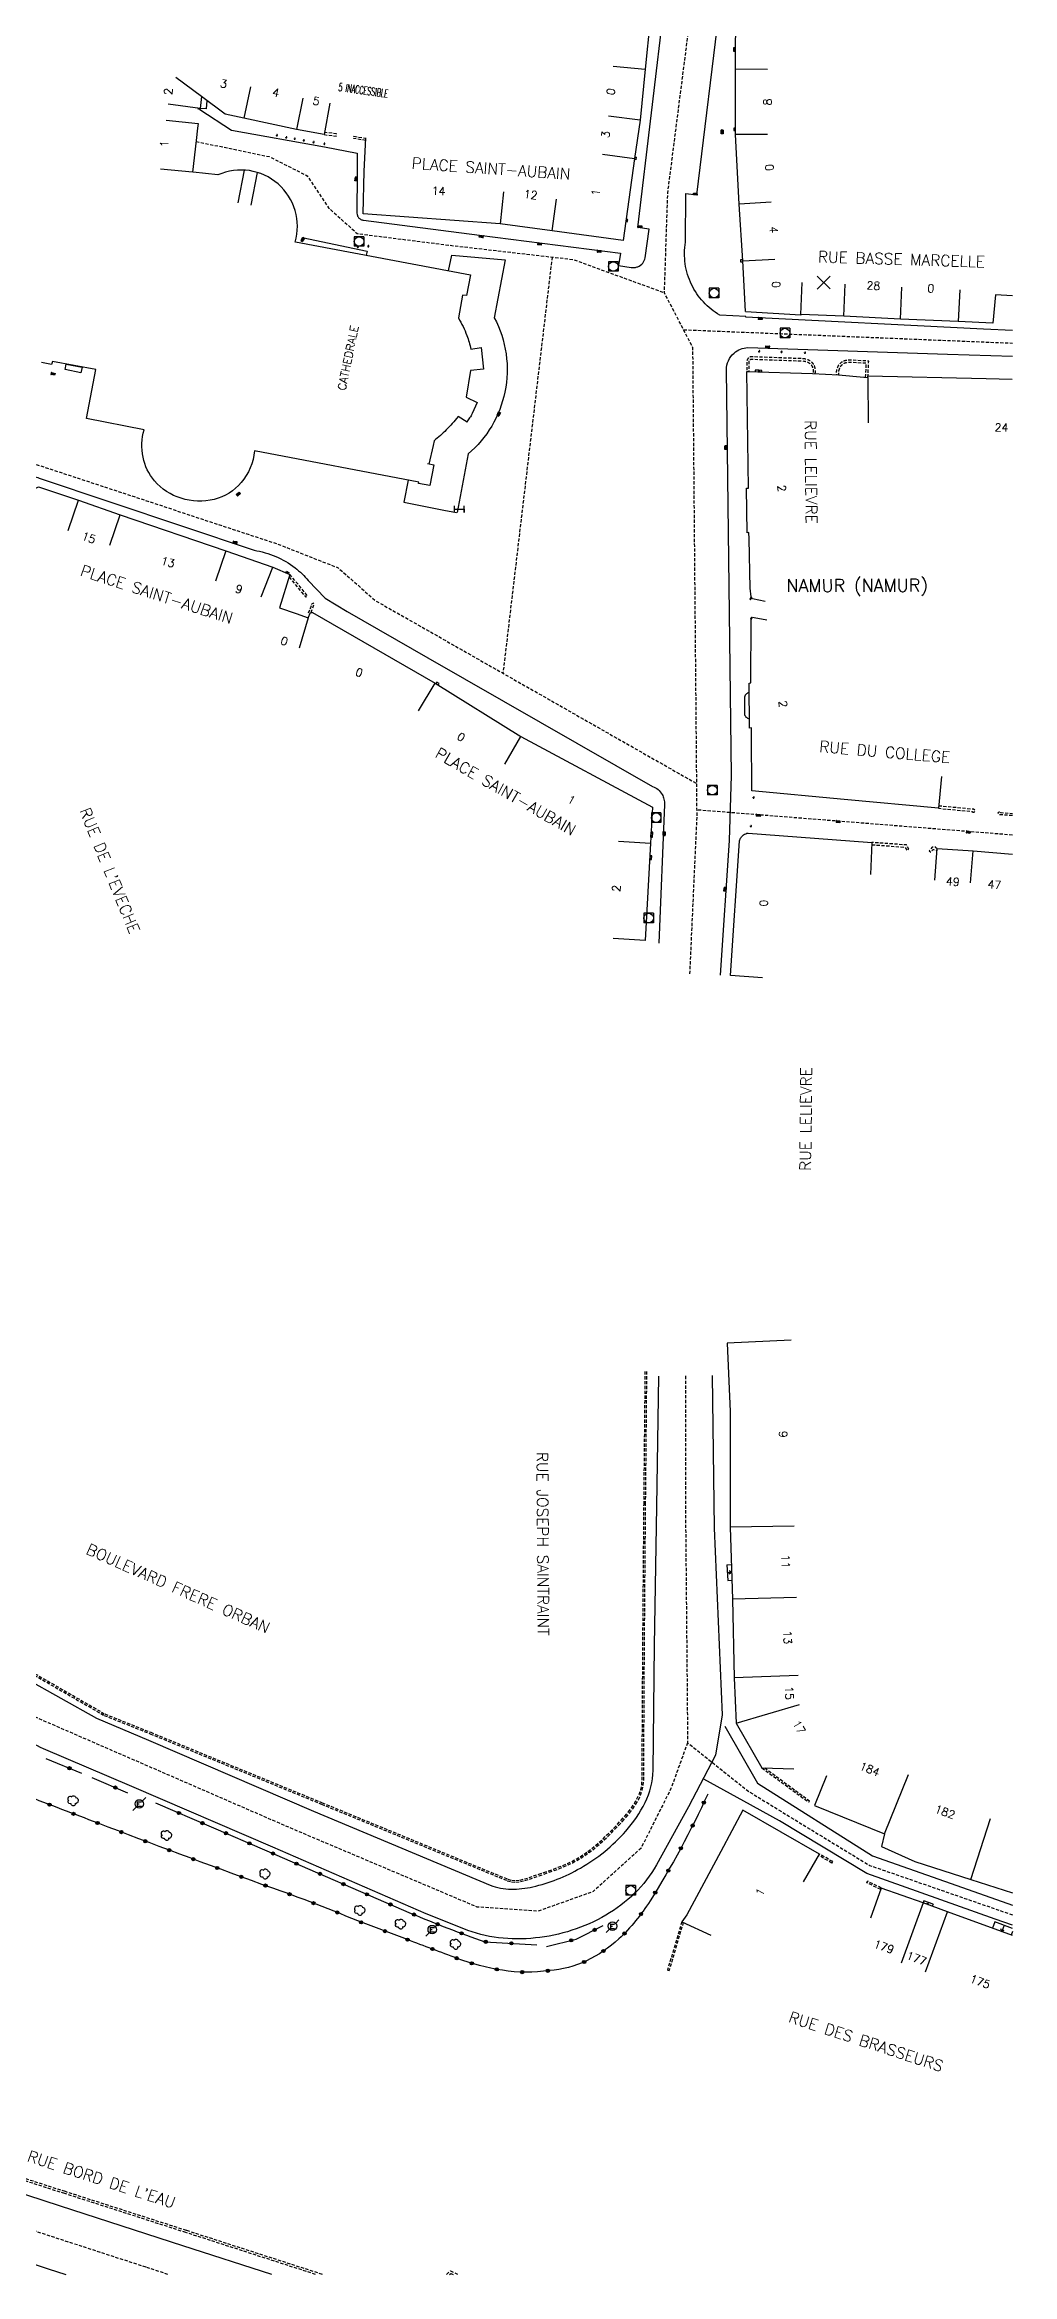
# Model space of a CAD drawing. Header units: millimetres. Extents: x 183999 to 185000, y 128000 to 129001.
# Drawn here: x 184848.8 to 185000, y 128000 to 128348.3 of the extents above; entities that cross this region are included whole.
import ezdxf
from ezdxf.enums import TextEntityAlignment as Align

# ---------------------------------------------------------------- set-up
doc = ezdxf.new("R2010")
doc.units = ezdxf.units.MM
doc.linetypes.add('DASHED', pattern=[0.75, 0.5, -0.25])
doc.layers.get('0').update_dxf_attribs({"linetype": 'CONTINUOUS'})
for name, color, linetype in [('W0001', 6, 'DASHED'), ('W0008', 7, 'CONTINUOUS'), ('W0017', 7, 'CONTINUOUS'), ('W0100', 7, 'CONTINUOUS'), ('W0112', 1, 'DASHED'), ('W0300', 7, 'CONTINUOUS'), ('W0322', 7, 'CONTINUOUS'), ('W0400', 7, 'CONTINUOUS'), ('W0420', 7, 'CONTINUOUS'), ('W0471', 7, 'CONTINUOUS'), ('W0980', 7, 'CONTINUOUS'), ('W0984', 7, 'CONTINUOUS'), ('W0989', 7, 'CONTINUOUS'), ('W0991', 7, 'CONTINUOUS'), ('W1102', 7, 'CONTINUOUS'), ('W1474', 7, 'CONTINUOUS')]:
    doc.layers.add(name, color=color, linetype=linetype)
doc.styles.get("Standard").update_dxf_attribs({"font": 'romans.shx', "width": 0.85})

# ---------------------------------------------------------------- blocks, each defined once
blk = doc.blocks.new('t322o')
at = {"color": 0, "linetype": 'Continuous'}
for radius in [0.25, 0.15]:
    blk.add_circle((0, 0), radius, dxfattribs=at)
blk = doc.blocks.new('T420')
for p, q in [((0.75, 0.75), (-0.75, 0.75)), ((-0.75, 0.75), (-0.75, -0.75)), ((0.75, 0.75), (0.75, -0.75)), ((0.75, -0.75), (-0.75, -0.75))]:
    blk.add_line(p, q)
blk.add_ellipse((0, 0), major_axis=(-0.53, 0.53), ratio=1, start_param=3.926991, end_param=10.210176)
blk = doc.blocks.new('T400')
for p, q in [((-0.15, 0.3), (0.15, 0.3)), ((-0.15, -0.25), (-0.15, 0.3)), ((-0.15, 0.15), (0.15, 0.15)), ((-0.15, 0), (0.15, 0)), ((0.15, 0.3), (0.15, -0.25)), ((-0.15, -0.15), (0.15, -0.15)), ((-0.15, -0.25), (-0.15, -0.3)), ((-0.15, -0.3), (0.15, -0.3)), ((0.15, -0.3), (0.15, -0.25))]:
    blk.add_line(p, q)
blk = doc.blocks.new('t991o')
at = {"color": 0, "linetype": 'Continuous'}
for p, q in [((-1, 1), (1, -1)), ((-1, -1), (1, 1))]:
    blk.add_line(p, q, dxfattribs=at)
blk = doc.blocks.new('T471')
for p, q in [((-0.333334, 0.333334), (-0.333334, -0.333334)), ((-0.333334, 0.333334), (0.333334, 0.333334)), ((-0.333334, 0), (0, 0)), ((0.500001, 0.500001), (1.000002, 1.000002)), ((-0.500001, -0.500001), (-1.000002, -1.000002)), ((-0.333334, -0.333334), (0.333334, -0.333334))]:
    blk.add_line(p, q)
blk.add_ellipse((0, 0), major_axis=(0.471405, 0.471405), ratio=1, start_param=5.4977871438, end_param=11.780972451)
blk = doc.blocks.new('T300')
for p, q in [((-0.8, 0.51), (-0.86, 0.34)), ((-0.86, 0.34), (-0.86, 0.17)), ((-0.86, 0.17), (-0.74, 0.06)), ((-0.69, 0.63), (-0.8, 0.51)), ((-0.8, -0.06), (-0.74, 0.06)), ((-0.74, 0.06), (-0.69, 0.11)), ((-0.57, 0.69), (-0.69, 0.63)), ((-0.46, 0.69), (-0.57, 0.69)), ((-0.29, 0.63), (-0.46, 0.69)), ((-0.29, 0.63), (-0.17, 0.74)), ((-0.23, 0.57), (-0.29, 0.63)), ((-0.17, 0.74), (-0.06, 0.8)), ((-0.06, 0.8), (0.06, 0.8)), ((0.06, 0.8), (0.23, 0.74)), ((0.23, 0.74), (0.34, 0.63)), ((0.34, 0.63), (0.4, 0.51)), ((0.46, 0.46), (0.34, 0.46)), ((0.4, 0.51), (0.4, 0.46)), ((0.57, 0.4), (0.46, 0.46)), ((0.57, 0.4), (0.69, 0.29)), ((0.69, 0.29), (0.74, 0.17)), ((0.74, 0.06), (0.69, -0.17)), ((0.74, 0.17), (0.74, 0.06)), ((-0.8, -0.17), (-0.8, -0.06)), ((-0.8, -0.23), (-0.8, -0.17)), ((-0.74, -0.34), (-0.8, -0.23)), ((-0.69, -0.4), (-0.74, -0.34)), ((-0.51, -0.46), (-0.69, -0.4)), ((-0.4, -0.46), (-0.51, -0.46)), ((-0.4, -0.46), (-0.34, -0.46)), ((-0.34, -0.46), (-0.34, -0.4)), ((-0.34, -0.51), (-0.34, -0.46)), ((-0.29, -0.63), (-0.34, -0.51)), ((-0.17, -0.74), (-0.29, -0.63)), ((-0.06, -0.8), (-0.17, -0.74)), ((0.06, -0.8), (-0.06, -0.8)), ((0.17, -0.74), (0.06, -0.8)), ((0.23, -0.69), (0.17, -0.74)), ((0.29, -0.46), (0.23, -0.46)), ((0.29, -0.63), (0.23, -0.69)), ((0.46, -0.4), (0.29, -0.46)), ((0.34, -0.51), (0.29, -0.63)), ((0.34, -0.51), (0.34, -0.46)), ((0.57, -0.34), (0.46, -0.4)), ((0.63, -0.29), (0.57, -0.34)), ((0.69, -0.17), (0.63, -0.29))]:
    blk.add_line(p, q)
blk = doc.blocks.new('T1474')
at = {"color": 0, "linetype": 'Continuous', "flags": 128}
for points in [[(-0.75, -0.5), (-0.75, 0.5)], [(-0.75, 0), (0.75, 0)], [(0.75, 0), (0.75, -0.5), (0.75, 0.5)]]:
    blk.add_lwpolyline(points, dxfattribs=at)

msp = doc.modelspace()

# ---------------------------------------------------------------- linework, layer by layer
at = {"layer": 'W0001', "flags": 128}
for points in [[(184949.63, 128203.14), (184950.75, 128227.68), (184950.1, 128300.96), (184945.65, 128309.55), (184946.18, 128325.18), (184950.02, 128355.22), (184950.86, 128382.3), (184953.27, 128402.07), (184957.25, 128433.81)], [(184872.49, 128333.19), (184883.92, 128330.83), (184889.84, 128327.83), (184893.2, 128322.81), (184897.68, 128318.8), (184912.43, 128316.94), (184931.42, 128314.75), (184945.65, 128309.55)], [(184928.1, 128315.13), (184920.43, 128250.12)], [(184948.64, 128303.78), (185000, 128301.69)], [(184844.68, 128283.68), (184885.06, 128270.37), (184894.67, 128266.6), (184900.49, 128261.48), (184950.71, 128232.87)], [(185000, 128224.84), (184950.74, 128228.76)], [(184948.95, 128140.36), (184948.95, 128118.28), (184949.27, 128083.06), (184958.96, 128075.34), (184977.68, 128063.9), (185000, 128056.17)], [(184949.27, 128083.06), (184946.66, 128075.88), (184942.01, 128066.6), (184934.5, 128059.79), (184925.93, 128056.74), (184916.38, 128057.39), (184887.67, 128069.54), (184839.76, 128090.36), (184825.05, 128097.5), (184800.03, 128108.89)]]:
    msp.add_lwpolyline(points, dxfattribs=at)
at = {"layer": 'W0001'}
msp.add_lwpolyline([(184868.11, 128000), (184864.68, 128001.12), (184838.22, 128009.71)], dxfattribs=at)
at = {"layer": 'W0008', "flags": 128}
for points in [[(185000, 128303.65), (184995.51, 128303.88), (184958.36, 128305.74), (184958.34, 128305.87), (184954.29, 128306.07, -0.074584), (184951.73, 128308.12, -0.074584), (184949.88, 128310.83, -0.076954), (184948.9, 128314.06, -0.076954), (184948.94, 128317.45), (184948.97, 128325.08), (184950.71, 128324.86), (184954.41, 128355.14), (184952.66, 128355.39), (184953.46, 128382.45), (184955.37, 128382.41), (184955.48, 128389.73, -0.0083), (184955.51, 128393.6, -0.0083), (184955.68, 128397.46, -0.005708), (184955.86, 128400.12, -0.005708), (184956.11, 128402.76), (184957.54, 128418.01), (184957.92, 128421.54), (184959.41, 128433.2), (184959.43, 128433.4)], [(184873.06, 128338.18), (184878.05, 128334.97), (184892.56, 128332.35), (184897.66, 128331.38), (184897.68, 128327.91), (184897.63, 128322.24, 0.10281), (184897.65, 128321.76, 0.10281), (184897.86, 128321.32, 0.097966), (184898.21, 128321.02, 0.097966), (184898.64, 128320.87), (184916.76, 128318.56), (184938.77, 128315.72), (184938.5, 128313.81), (184940.45, 128313.52, 0.070359), (184940.98, 128313.5, 0.070359), (184941.5, 128313.63, 0.124875), (184942.26, 128314.19, 0.124875), (184942.65, 128315.03), (184943.26, 128319.47), (184941.52, 128319.74), (184945.77, 128355.62)], [(184954.42, 128202.96), (184955.8, 128223.97), (184956.11, 128234.15), (184955.33, 128297.49, -0.108101), (184955.64, 128298.94, -0.108101), (184956.52, 128300.13, -0.085453), (184957.53, 128300.74, -0.085453), (184958.68, 128300.98), (184960.23, 128300.93), (184989.84, 128299.98), (185000, 128299.65)], [(184834.4, 128243.56), (184845.1, 128278.79, -0.14208), (184845.36, 128279.85, -0.14208), (184846.14, 128280.6, -0.125732), (184847.07, 128280.83, -0.125732), (184848, 128280.58), (184881.55, 128269.33, -0.063009), (184884.93, 128268.36, -0.063009), (184887.96, 128266.59, -0.025687), (184889.05, 128265.65, -0.025687), (184890.03, 128264.61), (184892.64, 128261.85), (184896.12, 128259.77), (184908.71, 128252.54), (184943.81, 128232.44, -0.088915), (184944.66, 128231.95, -0.088915), (184945.29, 128231.2, -0.073748), (184945.58, 128230.44, -0.073748), (184945.64, 128229.63), (184944.78, 128207.93)], [(184803.13, 128113.04), (184828.29, 128102.29, -0.028), (184835.24, 128099.09), (184845.78, 128093.12), (184856.94, 128086.89), (184865.08, 128083.43), (184890.84, 128072.36), (184918.45, 128060.8, 0.0966), (184921.7, 128060.18, 0.0543), (184925.08, 128060.55, 0.0795), (184932.53, 128063.48, 0.084), (184939.62, 128069.24, 0.0662), (184942.62, 128073.7, 0.1099), (184943.89, 128078.73), (184944.12, 128098.22), (184944.48, 128119.97), (184944.8, 128140.29)], [(184953.09, 128140.42), (184953.42, 128116.59), (184954.65, 128087.39), (184953.61, 128081.11), (184949.43, 128073.03), (184944.41, 128063.96, -0.0728), (184941.01, 128059.54, -0.0613), (184936.48, 128056.11, -0.0541), (184931.19, 128053.75, -0.0525), (184925.49, 128052.55, -0.0561), (184919.74, 128052.6, -0.0647), (184914.3, 128053.97), (184908.46, 128056.31), (184884.5, 128066.73), (184862.49, 128076.23), (184848.65, 128082.12, -0.0028), (184841.35, 128085.54, 0.0911), (184833.73, 128087.61), (184831.21, 128087.74, 0.0866), (184828.2, 128087.37, 0.1028), (184825.55, 128085.95), (184823.62, 128084.29), (184811.12, 128052.8), (184811.12, 128052.8)]]:
    msp.add_lwpolyline(points, format="xyb", dxfattribs=at)
for points in [[(184889.06, 128318.19), (184899.21, 128316.05), (184899.07, 128315.41)], [(184955.11, 128085.66), (184960.2, 128076.73), (184978.15, 128065.41), (184992.23, 128060.43), (185000, 128057.68)], [(185000, 128054.55), (184997.31, 128055.49), (184977.24, 128062.6), (184963.62, 128070.86), (184958.07, 128073.91), (184951.8, 128077.38)]]:
    msp.add_lwpolyline(points, dxfattribs=at)
at = {"layer": 'W0008'}
for points in [[(184884.33, 128000), (184870.45, 128004.45), (184851.31, 128010.65), (184840.73, 128014.08)], [(184835.72, 128005.33), (184839.54, 128004.11), (184849.42, 128000.89), (184852.15, 128000)]]:
    msp.add_lwpolyline(points, dxfattribs=at)
at = {"layer": 'W0017', "flags": 128}
for points in [[(184874.16, 128339.6), (184874.08, 128338.3), (184873.12, 128338.36)], [(184905.62, 128280.28), (184904.94, 128276.83), (184911.19, 128275.61), (184913.15, 128275.23)]]:
    msp.add_lwpolyline(points, dxfattribs=at)
for points in [[(184911.95, 128312.98), (184912.44, 128315.41), (184920.78, 128314.71), (184919.07, 128305.66, -0.086714), (184920.92, 128300, -0.086714), (184920.73, 128294.05, -0.082828), (184918.67, 128288.74, -0.082828), (184915, 128284.38), (184913.28, 128275.23)], [(184958.9, 128247.1, 0.072676), (184958.66, 128247.04, 0.072676), (184958.45, 128246.9, 0.086914), (184958.27, 128246.67, 0.086914), (184958.17, 128246.4), (184958.17, 128243.81, 0.095499), (184958.22, 128243.53, 0.095499), (184958.38, 128243.28, 0.097934), (184958.63, 128243.11, 0.097934), (184958.93, 128243.04)]]:
    msp.add_lwpolyline(points, format="xyb", dxfattribs=at)
at = {"layer": 'W0100'}
for p, q in [((184955.39, 128110.86), (184956.1, 128110.88)), ((184955.39, 128110.86), (184955.53, 128108.42)), ((184955.46, 128109.64), (184956.13, 128109.66)), ((184956.13, 128109.66), (184955.75, 128109.9)), ((184956.13, 128109.66), (184955.77, 128109.4)), ((184955.53, 128108.42), (184956.17, 128108.44)), ((184986.15, 128058.36), (184986.04, 128058.04)), ((184987.61, 128057.85), (184986.15, 128058.36)), ((184986.76, 128057.78), (184986.71, 128057.99)), ((184986.88, 128058.1), (184986.76, 128057.78)), ((184986.76, 128057.78), (184986.94, 128057.9)), ((184987.61, 128057.85), (184987.49, 128057.51)), ((184997.25, 128055.06), (184996.89, 128054.07)), ((185000, 128054.05), (184997.25, 128055.06)), ((184998.34, 128053.54), (184998.21, 128053.99)), ((184998.7, 128054.53), (184998.34, 128053.54)), ((184998.34, 128053.54), (184998.74, 128053.79)), ((185000, 128053.56), (184999.8, 128053.01))]:
    msp.add_line(p, q, dxfattribs=at)
at = {"layer": 'W0100', "flags": 128}
for points in [[(184927.28, 128374.03), (184928.02, 128378.98), (184946.26, 128376.27), (184944.85, 128365.36), (184943.41, 128352.19), (184942.64, 128344.48), (184941.88, 128336.5), (184940.95, 128330.52), (184939.23, 128317.71), (184928.11, 128319.22), (184920.02, 128320.33), (184898.62, 128321.86), (184898.74, 128328.55), (184899.02, 128333.71)], [(184958.31, 128306.62), (184957.89, 128314.53), (184957.34, 128323.4), (184956.74, 128334.28), (184956.75, 128344.47), (184956.92, 128374), (184961.92, 128373.97)], [(184893.39, 128339.17), (184892.49, 128334.26), (184888.19, 128335.05), (184879.94, 128336.84), (184877.05, 128337.44), (184873.36, 128340.19), (184873.12, 128338.36), (184868.16, 128339.02)], [(184867.83, 128336.53), (184872.81, 128336.02), (184872.73, 128335.25), (184872.51, 128333.34), (184871.94, 128328.38)], [(185000, 128309.1), (184997.35, 128309.25), (184996.97, 128304.79), (184991.54, 128305.04), (184982.51, 128305.45), (184973.66, 128305.9), (184966.94, 128306.17), (184966.93, 128306.05), (184958.31, 128306.6)], [(184961.36, 128261.34), (184959.4, 128261.72), (184959.18, 128262.07), (184959.02, 128263.41), (184958.87, 128271.1), (184958.85, 128272.1), (184958.59, 128272.04), (184958.49, 128279.03), (184958.78, 128279.04), (184958.51, 128297.24), (184968.79, 128296.95), (184972.86, 128296.75), (184976.78, 128296.37), (184977.43, 128296.32)], [(184977.43, 128296.32), (184977.44, 128296.59), (184977.44, 128296.59), (184977.44, 128296.59), (184995.91, 128296.16), (184995.91, 128296.16), (184999.98, 128296.08)], [(184845.94, 128262.86), (184841.16, 128264.34), (184845.39, 128277.94), (184847.88, 128279.22), (184854.15, 128277.15), (184860.65, 128274.87), (184877.15, 128269.24), (184884.51, 128266.71), (184887.15, 128265.54), (184885.51, 128260.35), (184888.11, 128259.45), (184890, 128258.8), (184890.36, 128259.61), (184890.7, 128259.63), (184909.83, 128248.55), (184923.23, 128240.26), (184943.79, 128229.22), (184943.46, 128223.59), (184942.62, 128208.38), (184937.63, 128208.66)], [(184988.93, 128234), (184988.47, 128229.02), (184973.7, 128230.39), (184959.28, 128231.75), (184959.26, 128240.6), (184959.26, 128241.6), (184958.94, 128241.56), (184958.86, 128248.59), (184959.13, 128248.62), (184959.22, 128258.49), (184959.43, 128258.89), (184959.66, 128258.85), (184961.62, 128258.47)], [(184987.9, 128217.77), (184988.25, 128222.76), (184993.86, 128222.37), (185000, 128221.87)], [(184955.47, 128145.48), (184955.93, 128134.8), (184955.92, 128116.72), (184956.26, 128105.48), (184956.53, 128093.18), (184956.88, 128086.12), (184960.87, 128079.13), (184965.87, 128079)], [(184970.95, 128077.89), (184969.07, 128073.25), (184980, 128068.83), (184979.54, 128066.85), (184984.76, 128064.51), (184993.53, 128061.68), (185000, 128059.61)], [(184967.38, 128061.33), (184969.87, 128065.67), (184957.91, 128072.53), (184954.48, 128066.04), (184949.14, 128056.18), (184948.37, 128055.08), (184952.91, 128052.99)], [(185000, 128052.93), (184989.87, 128056.64), (184986.04, 128058.04), (184979.52, 128060.35), (184977.85, 128055.64)]]:
    msp.add_lwpolyline(points, dxfattribs=at)
for points in [[(184956.68, 128347.83), (184956.43, 128347.83), (184956.43, 128347.27), (184956.68, 128347.27)], [(184956.72, 128335.3), (184956.49, 128335.29), (184956.5, 128334.89), (184956.72, 128334.9)], [(184941.07, 128330.79), (184941.26, 128330.76), (184941.2, 128330.32), (184941.01, 128330.35)], [(184939.93, 128321.01), (184939.72, 128321.05), (184939.63, 128320.67), (184939.84, 128320.63)], [(184957.84, 128314.35), (184957.59, 128314.34), (184957.58, 128314.75), (184957.83, 128314.76)], [(184854.7, 128297.94), (184854.51, 128297.05), (184852.06, 128297.55), (184852.23, 128298.4)], [(184960.39, 128297.22), (184960.4, 128297.46), (184959.81, 128297.47), (184959.8, 128297.23)], [(184960.86, 128297.21), (184960.87, 128297.43), (184960.48, 128297.44), (184960.48, 128297.22)], [(184886.54, 128265.85), (184886.63, 128266.06), (184887, 128265.88), (184886.91, 128265.68)], [(184910.34, 128248.31), (184910.46, 128248.51), (184910.1, 128248.73), (184909.97, 128248.53)], [(184943.49, 128224.5), (184943.81, 128224.5), (184943.83, 128225.28), (184943.51, 128225.28)], [(184943.38, 128221.02), (184943.63, 128221.01), (184943.66, 128221.62), (184943.41, 128221.63)]]:
    msp.add_lwpolyline(points, close=True, dxfattribs=at)
for points in [[(184887.97, 128317.44, 0.637955), (184875.92, 128327.97), (184872.03, 128328.37)], [(184888.02, 128317.5), (184915.35, 128312.33), (184914.73, 128309.14), (184914.11, 128309.2), (184913.47, 128305.62, -0.022407), (184914.19, 128304.28, -0.022407), (184914.79, 128302.87, -0.016377), (184915.14, 128301.82, -0.016377), (184915.43, 128300.74), (184917.04, 128301.02), (184917.37, 128297.6), (184915.38, 128297.41), (184914.7, 128293.24), (184916.42, 128292.39), (184915.63, 128290.68, -0.057955), (184915.22, 128290.01, 0.057955), (184914.82, 128289.35), (184913.41, 128290.21, -0.014911), (184912.52, 128289.14, -0.014911), (184911.57, 128288.13, -0.013727), (184910.65, 128287.24, -0.013727), (184909.67, 128286.41), (184909.52, 128285.72), (184908.86, 128282.79)], [(184908.64, 128282.86), (184909.62, 128282.68), (184909.01, 128279.43), (184907.24, 128279.77), (184907.27, 128279.97), (184881.63, 128284.84, -0.149103), (184879.55, 128279.91, -0.160566), (184875.32, 128277.28, -0.13624), (184870.16, 128277.45, -0.141626), (184866.01, 128280.19, -0.12597), (184864.22, 128283.87, -0.12011), (184864.37, 128288.15), (184855.4, 128289.92), (184856.85, 128297.55), (184850.06, 128298.84), (184849.94, 128298.35), (184848.36, 128298.67)], [(184960.97, 128202.56), (184955.98, 128202.9), (184957.39, 128223.96, -0.087446), (184957.62, 128224.46, -0.087446), (184958, 128224.86, -0.062595), (184958.35, 128225.05, -0.062595), (184958.74, 128225.15), (184977.37, 128223.73), (184978.07, 128223.69), (184977.82, 128218.7)]]:
    msp.add_lwpolyline(points, format="xyb", dxfattribs=at)
at = {"layer": 'W0112'}
for p, q in [((184942.46, 128120.3), (184942.66, 128141.12)), ((184942.71, 128120.3), (184942.91, 128141.12)), ((184942.28, 128098.32), (184942.46, 128120.3)), ((184942.53, 128098.32), (184942.71, 128120.3)), ((184942.16, 128077.2), (184942.28, 128098.32)), ((184942.41, 128077.2), (184942.53, 128098.32)), ((184846.57, 128093.99), (184858.13, 128087.32)), ((184846.69, 128094.21), (184858.24, 128087.55)), ((184858.13, 128087.32), (184865.32, 128084.45)), ((184858.24, 128087.55), (184865.41, 128084.68)), ((184865.32, 128084.45), (184892.07, 128073.46)), ((184865.41, 128084.68), (184892.17, 128073.69)), ((184960.87, 128079.13), (184968.18, 128073.77)), ((184961.31, 128079.12), (184968.33, 128073.97)), ((184940.96, 128073.57), (184941.36, 128074.27)), ((184941.18, 128073.44), (184941.58, 128074.15)), ((184941.36, 128074.27), (184941.69, 128074.97)), ((184941.58, 128074.15), (184941.92, 128074.88)), ((184941.69, 128074.97), (184941.94, 128075.7)), ((184941.92, 128074.88), (184942.18, 128075.63)), ((184941.94, 128075.7), (184942.1, 128076.44)), ((184942.1, 128076.44), (184942.16, 128077.2)), ((184942.18, 128075.63), (184942.35, 128076.4)), ((184942.35, 128076.4), (184942.41, 128077.2)), ((184968.18, 128073.77), (184968.33, 128073.97)), ((184892.07, 128073.46), (184921.11, 128061.5)), ((184892.17, 128073.69), (184921.2, 128061.73)), ((184938.31, 128070.31), (184938.89, 128070.94)), ((184938.49, 128070.14), (184939.08, 128070.77)), ((184938.89, 128070.94), (184939.46, 128071.58)), ((184939.08, 128070.77), (184939.65, 128071.42)), ((184939.46, 128071.58), (184940, 128072.23)), ((184939.65, 128071.42), (184940.2, 128072.07)), ((184940, 128072.23), (184940.51, 128072.89)), ((184940.2, 128072.07), (184940.71, 128072.75)), ((184940.51, 128072.89), (184940.96, 128073.57)), ((184940.71, 128072.75), (184941.18, 128073.44)), ((184934.31, 128066.54), (184934.9, 128067.02)), ((184934.9, 128067.02), (184935.48, 128067.52)), ((184935.06, 128066.83), (184935.65, 128067.34)), ((184935.48, 128067.52), (184936.06, 128068.05)), ((184935.65, 128067.34), (184936.23, 128067.86)), ((184936.06, 128068.05), (184936.62, 128068.59)), ((184936.23, 128067.86), (184936.8, 128068.41)), ((184936.62, 128068.59), (184937.19, 128069.15)), ((184936.8, 128068.41), (184937.37, 128068.97)), ((184937.19, 128069.15), (184937.75, 128069.72)), ((184937.37, 128068.97), (184937.93, 128069.55)), ((184937.75, 128069.72), (184938.31, 128070.31)), ((184937.93, 128069.55), (184938.49, 128070.14)), ((184928.32, 128063.32), (184929.06, 128063.59)), ((184929.06, 128063.59), (184929.78, 128063.88)), ((184929.15, 128063.36), (184929.88, 128063.65)), ((184929.78, 128063.88), (184930.49, 128064.19)), ((184929.88, 128063.65), (184930.59, 128063.96)), ((184930.49, 128064.19), (184931.18, 128064.52)), ((184930.59, 128063.96), (184931.29, 128064.3)), ((184931.18, 128064.52), (184931.85, 128064.87)), ((184931.29, 128064.3), (184931.97, 128064.66)), ((184931.85, 128064.87), (184932.48, 128065.25)), ((184931.97, 128064.66), (184932.61, 128065.04)), ((184932.48, 128065.25), (184933.1, 128065.65)), ((184932.61, 128065.04), (184933.24, 128065.45)), ((184933.1, 128065.65), (184933.71, 128066.08)), ((184933.24, 128065.45), (184933.86, 128065.88)), ((184933.71, 128066.08), (184934.31, 128066.54)), ((184933.86, 128065.88), (184934.47, 128066.34)), ((184934.47, 128066.34), (184935.06, 128066.83)), ((184971.8, 128064.26), (184969.75, 128065.45)), ((184971.93, 128064.48), (184969.87, 128065.67)), ((184971.8, 128064.26), (184971.93, 128064.48)), ((184921.11, 128061.5), (184921.77, 128061.32)), ((184921.2, 128061.73), (184921.81, 128061.56)), ((184921.77, 128061.32), (184922.46, 128061.28)), ((184921.81, 128061.56), (184922.45, 128061.53)), ((184922.45, 128061.53), (184923.11, 128061.61)), ((184922.46, 128061.28), (184923.16, 128061.36)), ((184923.11, 128061.61), (184923.81, 128061.77)), ((184923.16, 128061.36), (184923.87, 128061.53)), ((184923.81, 128061.77), (184924.51, 128061.99)), ((184923.87, 128061.53), (184924.59, 128061.75)), ((184924.51, 128061.99), (184925.22, 128062.24)), ((184924.59, 128061.75), (184925.3, 128062)), ((184925.22, 128062.24), (184926.02, 128062.51)), ((184925.3, 128062), (184926.1, 128062.27)), ((184926.02, 128062.51), (184926.8, 128062.78)), ((184926.1, 128062.27), (184926.88, 128062.54)), ((184926.8, 128062.78), (184927.57, 128063.05)), ((184926.88, 128062.54), (184927.65, 128062.81)), ((184927.57, 128063.05), (184928.32, 128063.32)), ((184927.65, 128062.81), (184928.41, 128063.08)), ((184928.41, 128063.08), (184929.15, 128063.36)), ((184977.28, 128061.18), (184977.39, 128061.41)), ((184979.43, 128060.11), (184977.28, 128061.18)), ((184979.52, 128060.35), (184977.39, 128061.41)), ((184948.37, 128055.08), (184946.13, 128047.54)), ((184948.59, 128054.98), (184946.37, 128047.46)), ((184946.13, 128047.54), (184946.37, 128047.46))]:
    msp.add_line(p, q, dxfattribs=at)
at = {"layer": 'W0112', "flags": 128}
for points in [[(184873.12, 128338.36), (184873.06, 128338.18), (184872.72, 128338.29), (184872.76, 128338.41)], [(184892.49, 128334.26), (184894.4, 128334.02), (184894.44, 128334.38), (184892.55, 128334.61)], [(184899, 128333.35), (184897.11, 128333.64), (184897.16, 128333.99), (184899.04, 128333.71)], [(184887.02, 128265.14), (184889.62, 128262), (184889.9, 128262.23), (184887.15, 128265.54)], [(184890.45, 128259.62), (184890.68, 128260.19), (184890.96, 128260.9), (184890.85, 128261.09), (184890.54, 128260.92), (184890.57, 128260.88), (184890.35, 128260.33), (184889.98, 128259.4), (184890.22, 128259.3)], [(185000, 128227.88), (184997.98, 128228.02), (184997.72, 128228.33), (184997.99, 128228.56), (184998.16, 128228.36), (185000, 128228.23)], [(184978.05, 128223.34), (184983.24, 128222.95), (184983.52, 128222.47), (184983.82, 128222.64), (184983.46, 128223.29), (184978.07, 128223.69)], [(184988.25, 128222.76), (184988.05, 128222.83), (184988.06, 128222.93), (184987.47, 128222.96), (184987, 128222.39), (184987.27, 128222.17), (184987.63, 128222.6), (184987.68, 128222.59), (184987.68, 128222.57), (184988.23, 128222.4)]]:
    msp.add_lwpolyline(points, dxfattribs=at)
for points in [[(184885.02, 128334.18, 1.023033), (184885.21, 128334.14, 0.977486)], [(184886.48, 128333.86, 1.023033), (184886.67, 128333.82, 0.977486)], [(184887.8, 128333.65, 1.023033), (184887.99, 128333.61, 0.977486)], [(184889.22, 128333.4, 1.023033), (184889.41, 128333.35, 0.977486)], [(184890.74, 128333.12, 1.023033), (184890.94, 128333.08, 0.977486)], [(184892.44, 128332.85, 1.023033), (184892.63, 128332.81, 0.977486)], [(184897.68, 128316.76, 1.023033), (184897.87, 128316.71, 0.977486)], [(184899.3, 128316.86, 1.023033), (184899.5, 128316.82, 0.977486)], [(184960.34, 128300.45, 1.023033), (184960.54, 128300.4, 0.977486)], [(184963.82, 128300.36, 1.023033), (184964.02, 128300.32, 0.977486)], [(184967.49, 128300.22, 1.023033), (184967.68, 128300.18, 0.977486)], [(184958.98, 128261.78, 1.023033), (184959.17, 128261.73, 0.977486)], [(184959.09, 128258.77, 1.023033), (184959.29, 128258.73, 0.977486)], [(184959.48, 128230.74, 1.023033), (184959.68, 128230.7, 0.977486)], [(184959.04, 128226.28, 1.023033), (184959.24, 128226.24, 0.977486)]]:
    msp.add_lwpolyline(points, format="xyb", close=True, dxfattribs=at)
for points in [[(184969.19, 128296.93, 0.092788), (184969.22, 128297.63, 0.08458), (184969.02, 128298.24, 0.126691), (184968.38, 128298.92, 0.123622), (184967.48, 128299.23), (184967.23, 128299.25), (184959.12, 128299.55, 0.126807), (184959.03, 128299.53, 0.051383), (184958.83, 128299.4, 0.09682), (184958.6, 128299.12, 0.138495), (184958.54, 128298.87), (184958.54, 128298.79), (184958.51, 128297.24), (184958.87, 128297.23), (184958.89, 128298.79), (184958.89, 128298.89, -0.138495), (184958.9, 128298.95, -0.09682), (184959.05, 128299.12, -0.038736), (184959.15, 128299.19), (184967.21, 128298.9), (184967.45, 128298.88, -0.123622), (184968.19, 128298.63, -0.126691), (184968.7, 128298.07, -0.08458), (184968.87, 128297.58, -0.102644), (184968.83, 128296.95)], [(184977.43, 128296.32), (184977.56, 128298.87), (184974.65, 128299.03, 0.081181), (184973.87, 128298.94, 0.093994), (184973.26, 128298.64, 0.132823), (184972.64, 128297.83, 0.139877), (184972.51, 128296.77)], [(184977.07, 128296.35), (184977.19, 128298.53), (184974.63, 128298.67, 0.081181), (184973.96, 128298.6, 0.093994), (184973.48, 128298.36, 0.132823), (184972.96, 128297.7, 0.152122), (184972.87, 128296.75)]]:
    msp.add_lwpolyline(points, format="xyb", dxfattribs=at)
msp.add_lwpolyline([(184993.79, 128228.52), (184993.78, 128228.42), (184994.03, 128228.4), (184994.21, 128228.66), (184993.92, 128228.86), (184988.5, 128229.38), (184988.47, 128229.02)], close=True, dxfattribs=at)
at = {"layer": 'W0112'}
for points in [[(184891.15, 128000), (184870.89, 128006.55), (184851.98, 128012.62), (184841.42, 128016.02)], [(184892.22, 128000), (184870.99, 128006.86), (184852.08, 128012.93), (184841.56, 128016.32)], [(184911.62, 128000), (184912.22, 128000.55), (184913.41, 128000)], [(184912.1, 128000), (184912.28, 128000.16), (184912.63, 128000)]]:
    msp.add_lwpolyline(points, dxfattribs=at)
at = {"layer": 'W0322'}
for p, q in [((184849.02, 128080.59), (184854.61, 128078.3)), ((184856.21, 128077.63), (184861.77, 128075.24)), ((184917.62, 128051.96), (184925.72, 128051.47))]:
    msp.add_line(p, q, dxfattribs=at)
at = {"layer": 'W0322', "flags": 128}
for points in [[(184905.53, 128052.29), (184897.77, 128055.22, 0.015), (184882.77, 128060.93, -0.0045), (184857.18, 128070.49, -0.0004), (184845.88, 128074.81)], [(184952.43, 128075.04, -0.0336), (184943.4, 128058.35, -0.0614), (184938.55, 128052.41, -0.068966), (184933.47, 128048.98, -0.0982), (184927.67, 128047.46, -0.0743), (184920.36, 128047.5, -0.0534), (184913.29, 128049.37, -0.000649), (184905.53, 128052.29)], [(184866.15, 128073.67), (184883.53, 128066.18), (184906.09, 128056.39, 0.0159), (184917.62, 128051.96)]]:
    msp.add_lwpolyline(points, format="xyb", dxfattribs=at)
msp.add_lwpolyline([(184927.24, 128051.2), (184931.86, 128052.39), (184936.09, 128054.48)], dxfattribs=at)
at = {"layer": 'W1102'}
for p, q in [((184873.36, 128340.19), (184869.35, 128343.18)), ((184937.67, 128344.96), (184942.64, 128344.48)), ((184961.75, 128344.44), (184956.75, 128344.47)), ((184880.98, 128341.73), (184879.94, 128336.84)), ((184889.17, 128339.95), (184888.19, 128335.05)), ((184941.88, 128336.5), (184936.92, 128337.12)), ((184961.74, 128334.28), (184956.74, 128334.28)), ((184871.94, 128328.38), (184866.96, 128328.86)), ((184879.06, 128323.62), (184880.08, 128328.69)), ((184882.06, 128328.35), (184881.03, 128323.22)), ((184936, 128331.23), (184940.95, 128330.52)), ((184920.54, 128325.3), (184920.02, 128320.33)), ((184928.11, 128319.22), (184928.79, 128324.17)), ((184962.33, 128323.69), (184957.34, 128323.4)), ((184957.89, 128314.53), (184962.88, 128314.82)), ((184966.94, 128306.17), (184967.14, 128311.17)), ((184973.66, 128305.9), (184973.89, 128310.89)), ((184982.51, 128305.45), (184982.75, 128310.45)), ((184991.77, 128310.03), (184991.54, 128305.04)), ((184977.43, 128296.32), (184977.48, 128289.21)), ((184852.54, 128272.41), (184854.15, 128277.15)), ((184859.01, 128270.15), (184860.65, 128274.87)), ((184877.15, 128269.24), (184875.53, 128264.51)), ((184882.68, 128262.06), (184884.51, 128266.71)), ((184890, 128258.8), (184888.58, 128254.01)), ((184907.26, 128244.26), (184909.83, 128248.55)), ((184920.73, 128235.93), (184923.23, 128240.26)), ((184938.47, 128223.88), (184943.46, 128223.59)), ((184993.48, 128217.38), (184993.86, 128222.37)), ((184965.46, 128145.92), (184955.47, 128145.48)), ((184965.92, 128116.87), (184955.92, 128116.72)), ((184966.26, 128105.74), (184956.26, 128105.48)), ((184966.52, 128093.53), (184956.53, 128093.18)), ((184956.88, 128086.12), (184966.75, 128089)), ((184980, 128068.83), (184983.75, 128078.09)), ((184993.53, 128061.68), (184996.59, 128071.2)), ((184986.04, 128058.04), (184982.65, 128048.63)), ((184986.44, 128047.25), (184989.87, 128056.64))]:
    msp.add_line(p, q, dxfattribs=at)

# ---------------------------------------------------------------- block references
at = {"layer": 'W0300'}
for p in [(184853.33, 128073.98), (184867.92, 128068.56), (184883.3, 128062.53), (184898.11, 128056.84), (184904.47, 128054.71), (184913.06, 128051.57)]:
    msp.add_blockref('T300', p, dxfattribs=at)
at = {"layer": 'W0322'}
for p, rotation in [((184852.72, 128079.07), 337.7512955118203), ((184859.89, 128076.05), 336.7929502312951), ((184951.81, 128073.7), 244.8539451178188), ((184849.62, 128073.38), 159.0259740347099), ((184853.35, 128071.95), 159.056290935011), ((184857.09, 128070.52), 159.0866078353121), ((184869.82, 128072.08), 336.6833271461973), ((184873.49, 128070.5), 336.6833271461973), ((184950.06, 128070.11), 243.2325679566134), ((184860.83, 128069.09), 159.1582616569276), ((184864.57, 128067.67), 159.3092707546609), ((184877.17, 128068.92), 336.6833271461973), ((184880.84, 128067.33), 336.6833271461973), ((184948.21, 128066.56), 241.6111907954077), ((184868.31, 128066.27), 159.4602798523941), ((184872.06, 128064.87), 159.6112889501273), ((184875.81, 128063.48), 159.7622980478605), ((184884.51, 128065.75), 336.5617392254712), ((184888.18, 128064.16), 336.5617392254712), ((184946.26, 128063.07), 239.9898136342021), ((184879.56, 128062.1), 159.9133071455938), ((184883.33, 128060.74), 160.7360397189399), ((184891.85, 128062.57), 336.5617392254712), ((184895.52, 128060.97), 336.5617392254712), ((184944.21, 128059.64), 238.3684364729966), ((184887.09, 128059.39), 159.8794864476666), ((184890.84, 128057.99), 159.0229331763933), ((184894.56, 128056.53), 158.16637990512), ((184899.19, 128059.38), 336.5617392254712), ((184902.86, 128057.79), 336.5617392254712), ((184906.54, 128056.21), 337.3084522713186), ((184942, 128056.3), 233.2056861859007), ((184898.26, 128055), 155.9604548537507), ((184902.01, 128053.62), 156.4211106081281), ((184910.24, 128054.7), 338.4885383698136), ((184913.98, 128053.27), 339.6686244683087), ((184934.75, 128053.82), 26.3653111078605), ((184939.41, 128053.26), 225.8940860537764), ((184905.53, 128052.29), 157.0495466810261), ((184909.41, 128050.83), 162.4399093174912), ((184913.21, 128049.39), 167.8302719539563), ((184917.75, 128051.96), 168.8354115962426), ((184921.74, 128051.71), 168.8354115962426), ((184931.11, 128052.19), 14.43250777827735), ((184936.12, 128050.52), 214.8304308116593), ((184915.58, 128048.59), 171.8944903809276), ((184919.46, 128047.65), 168.8354115962426), ((184923.44, 128047.22), 174.9096494673888), ((184927.43, 128047.43), 174.9096494673888), ((184933.12, 128048.81), 203.493715476957)]:
    msp.add_blockref('t322o', p, dxfattribs=dict(at, rotation=rotation))
at = {"layer": 'W0400'}
for p, rotation in [((184954.66, 128334.68), 179.3500481736828), ((184897.49, 128327.33), 172.7032494686315), ((184950.49, 128324.99), 91.76457070492161), ((184889.15, 128317.9), 327.6582838934158), ((184917.06, 128318.35), 79.9547580614699), ((184941.83, 128319.88), 262.6775268288604), ((184926.14, 128317.18), 262.2012708548984), ((184935.45, 128316.02), 265.8056419270243), ((184960.62, 128305.54), 267.2503457006382), ((184961.78, 128301.08), 84.10032047873), ((184850.14, 128296.88), 256.5573623089394), ((184919.77, 128290.6), 337.1925443888499), ((184955.24, 128285.35), 181.6037018776454), ((184879.11, 128278.12), 308.0228343912509), ((184878.56, 128270.56), 265.9565770909549), ((184960.3, 128227.94), 264.4452029650986), ((184972.76, 128226.94), 265.5038587148086), ((184945.6, 128225.07), 358.3081599628065), ((184993.11, 128225.28), 258.8075296319948), ((184955.11, 128216.35), 175.8381645474726)]:
    msp.add_blockref('T400', p, dxfattribs=dict(at, rotation=rotation))
at = {"layer": 'W0420'}
for p in [(184897.96, 128317.56), (184937.67, 128313.66), (184953.41, 128309.5), (184964.47, 128303.25), (184953.14, 128231.85), (184944.36, 128227.55), (184943.19, 128211.87), (184940.38, 128059.98)]:
    msp.add_blockref('T420', p, dxfattribs=at)
at = {"layer": 'W0471'}
for p in [(184863.63, 128073.49), (184909.39, 128053.86), (184937.54, 128054.39)]:
    msp.add_blockref('T471', p, dxfattribs=at)
at = {"layer": 'W0991', "rotation": 0.1311299999999312}
msp.add_blockref('t991o', (184970.53, 128311.14), dxfattribs=at)
at = {"layer": 'W1474'}
msp.add_blockref('T1474', (184913.6, 128275.75), dxfattribs=at)

# ---------------------------------------------------------------- texts
at = {"layer": 'W0980'}
msp.add_text('NAMUR (NAMUR)', height=2, rotation=0.1311, dxfattribs=at).set_placement((184975.75, 128263.7), align=Align.MIDDLE)
at = {"layer": 'W0984', "width": 0.5}
msp.add_text('5 INACCESSIBLE', height=1.25, rotation=352.11, dxfattribs=at).set_placement((184898.63, 128341.18), align=Align.MIDDLE)
at = {"layer": 'W0984'}
msp.add_text('CATHEDRALE', height=1.25, rotation=78.4043, dxfattribs=at).set_placement((184896.24, 128299.37), align=Align.MIDDLE)
at = {"layer": 'W0989'}
for s, rotation, p in [('PLACE SAINT-AUBAIN', 355.9965, (184918.57, 128328.95)), ('RUE BASSE MARCELLE', 358.2581, (184982.68, 128314.79)), ('RUE LELIEVRE', 270.6468, (184968.55, 128281.57)), ('PLACE SAINT-AUBAIN', 342.1051, (184866.36, 128262.44)), ('PLACE SAINT-AUBAIN', 330.0161, (184920.85, 128231.65)), ('RUE DU COLLEGE', 355.1612, (184980.07, 128237.83)), ("RUE DE L'EVECHE", 292.1211, (184859.01, 128219.31)), ('RUE JOSEPH SAINTRAINT', 270.3228, (184926.66, 128114.12)), ('BOULEVARD FRERE ORBAN', 336.1217, (184869.7, 128107.15)), ('RUE DES BRASSEURS', 341.8205, (184977.15, 128036.37)), ("RUE BORD DE L'EAU", 342.0239, (184857.73, 128014.84))]:
    msp.add_text(s, height=1.75, rotation=rotation, dxfattribs=at).set_placement(p, align=Align.MIDDLE)
msp.add_text('RUE LELIEVRE', height=1.75, rotation=89.4536, dxfattribs=at).set_placement((184968.52, 128172.37))
at = {"layer": 'W0991'}
for s, rotation, p in [('3', 348.2125, (184876.82, 128342.22)), ('2', 87.5013, (184868.16, 128341)), ('4', 347.7229, (184884.96, 128340.81)), ('5', 349.5927, (184891.27, 128339.51)), ('0', 82.6358, (184937.28, 128340.97)), ('8', 89.746, (184961.76, 128339.35)), ('1', 87.5013, (184867.53, 128332.83)), ('3', 82.6358, (184936.47, 128334.28)), ('0', 273.0398, (184962.04, 128329.12)), ('14', 357.6438, (184910.39, 128325.45)), ('12', 352.1928, (184924.77, 128324.89)), ('1', 82.6358, (184934.93, 128325.22)), ('4', 273.5606, (184962.73, 128319.41)), ('0', 273.0312, (184963.09, 128310.84)), ('28', 357.1325, (184978.29, 128310.68)), ('0', 357.3649, (184987.26, 128310.24)), ('24', 358.2806, (184998.3, 128288.51)), ('2', 277.0013, (184963.98, 128279)), ('15', 340.7065, (184855.75, 128271.29)), ('13', 345.1582, (184868.11, 128267.48)), ('9', 341.0096, (184879.2, 128263.25)), ('0', 340.9631, (184886.28, 128255.15)), ('0', 338.5241, (184897.97, 128250.24)), ('2', 277.0013, (184964.17, 128245.32)), ('0', 328.2584, (184913.9, 128240.15)), ('1', 331.7607, (184931.14, 128230.33)), ('2', 86.8476, (184938.13, 128216.51)), ('49', 355.9544, (184990.7, 128217.58)), ('47', 355.3522, (184997.2, 128217.08)), ('0', 88.3038, (184961.16, 128214.2)), ('9', 270.895, (184964.19, 128131.23)), ('11', 271.7668, (184964.59, 128111.36)), ('13', 271.2356, (184964.89, 128099.51)), ('15', 272.8238, (184965.17, 128090.81)), ('17', 299.7204, (184966.7, 128085.48)), ('184', 337.9425, (184977.73, 128078.92)), ('182', 339.7145, (184989.48, 128072.24)), ('1', 61.3191, (184960.59, 128059.73)), ('179', 340.5099, (184979.94, 128051.18)), ('177', 339.9174, (184985.03, 128049.36)), ('175', 339.8991, (184994.96, 128045.73))]:
    msp.add_text(s, height=1.25, rotation=rotation, dxfattribs=at).set_placement(p, align=Align.MIDDLE)

doc.saveas('drawing.dxf')
